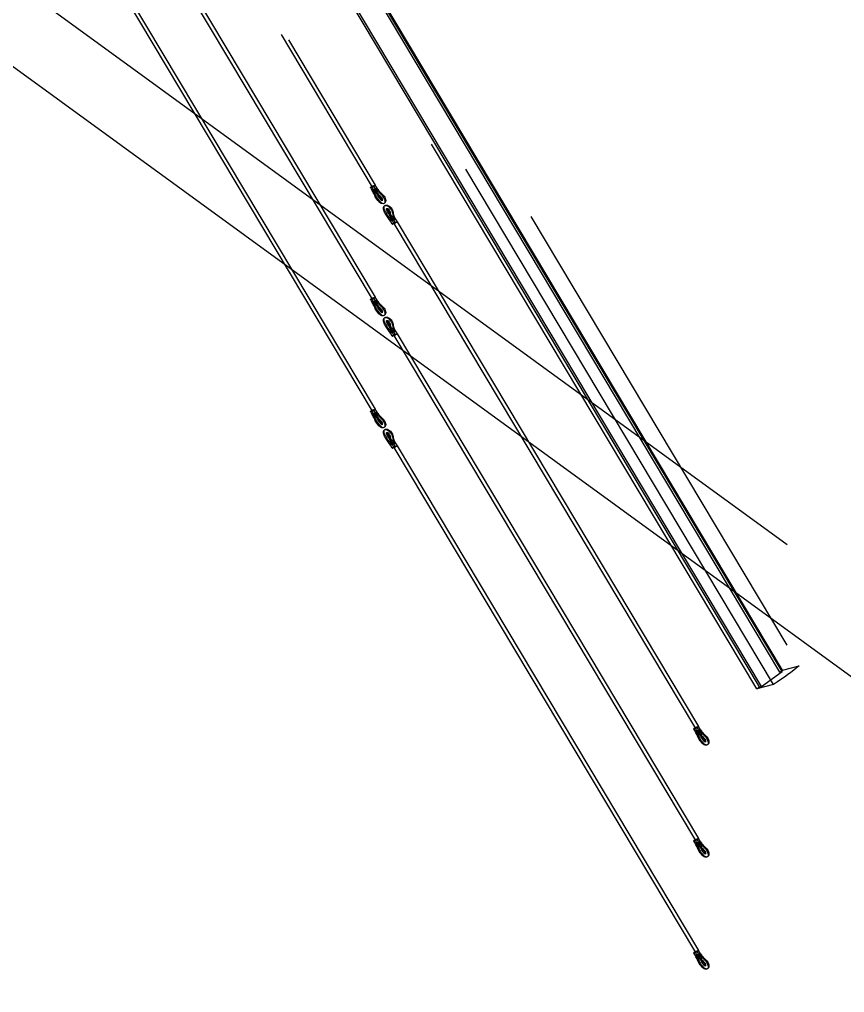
# Model space of a CAD drawing. Extents: x 0 to 478, y 0 to 494.
# Drawn here: x 251 to 364.8, y 115.3 to 249.4 of the extents above; entities that cross this region are included whole.
import ezdxf

# ---------------------------------------------------------------- set-up
doc = ezdxf.new("R2010")
doc.units = 0
doc.layers.get('0').update_dxf_attribs({"linetype": 'CONTINUOUS'})

msp = doc.modelspace()

# ---------------------------------------------------------------- linework, layer by layer
at = {"color": 253}
for p, q in [((356.154, 159.589), (211.946, 401.084)), ((356.21, 159.767), (212.003, 401.264)), ((355.858, 159.511), (211.707, 400.911)), ((353.028, 157.452), (208.821, 398.949)), ((353.325, 157.532), (209.119, 399.027)), ((356.842, 177.061), (133.75, 339.386)), ((478.465, 76.761), (133.75, 327.579)), ((258.112, 265.037), (299.653, 195.468)), ((258.541, 265.293), (300.083, 195.726)), ((270.798, 259.226), (299.653, 210.903)), ((271.828, 258.477), (300.083, 211.16)), ((287.096, 247.367), (299.653, 226.339)), ((288.126, 246.618), (300.083, 226.595)), ((352.674, 157.196), (307.843, 232.271)), ((354.986, 157.81), (312.583, 228.823)), ((299.406, 226.272), (299.66, 225.849)), ((299.907, 225.914), (299.653, 226.339)), ((299.836, 226.529), (300.089, 226.106)), ((300.335, 226.17), (300.083, 226.595)), ((302.412, 221.239), (302.16, 221.662)), ((302.406, 221.728), (302.66, 221.303)), ((302.842, 221.495), (302.588, 221.918)), ((302.66, 221.303), (344.201, 151.736)), ((302.836, 221.984), (303.088, 221.56)), ((303.088, 221.56), (344.631, 151.992)), ((356.842, 163.2), (321.551, 222.297)), ((299.406, 210.837), (299.66, 210.414)), ((299.907, 210.48), (299.653, 210.903)), ((299.836, 211.093), (300.089, 210.67)), ((300.335, 210.736), (300.083, 211.16)), ((302.836, 206.549), (303.088, 206.126)), ((302.412, 205.803), (302.16, 206.228)), ((302.406, 206.292), (302.66, 205.869)), ((302.842, 206.059), (302.588, 206.484)), ((302.66, 205.869), (344.201, 136.302)), ((303.088, 206.126), (344.631, 136.558)), ((299.406, 195.403), (299.66, 194.979)), ((299.907, 195.045), (299.653, 195.468)), ((299.836, 195.659), (300.089, 195.235)), ((300.335, 195.301), (300.083, 195.726)), ((302.412, 190.369), (302.16, 190.792)), ((302.406, 190.858), (302.66, 190.434)), ((302.842, 190.625), (302.588, 191.049)), ((302.66, 190.434), (344.201, 120.866)), ((302.836, 191.115), (303.088, 190.69)), ((303.088, 190.69), (344.631, 121.123)), ((353.325, 157.532), (356.154, 159.589)), ((355.858, 159.511), (356.21, 159.767)), ((356.154, 159.589), (355.858, 159.511)), ((356.21, 159.767), (358.525, 160.383)), ((354.986, 157.81), (352.674, 157.196)), ((352.674, 157.196), (353.028, 157.452)), ((353.028, 157.452), (353.325, 157.532)), ((343.954, 151.671), (344.206, 151.246)), ((344.454, 151.313), (344.201, 151.736)), ((344.384, 151.927), (344.636, 151.503)), ((344.884, 151.569), (344.631, 151.992)), ((343.954, 136.236), (344.206, 135.812)), ((344.454, 135.877), (344.201, 136.302)), ((344.384, 136.492), (344.636, 136.069)), ((344.884, 136.135), (344.631, 136.558)), ((343.954, 120.8), (344.206, 120.377)), ((344.454, 120.442), (344.201, 120.866)), ((344.384, 121.058), (344.636, 120.633)), ((344.884, 120.7), (344.631, 121.123))]:
    msp.add_line(p, q, dxfattribs=at)
for points in [[(299.406, 226.272), (299.399, 226.285), (299.434, 226.321), (299.497, 226.368)], [(299.531, 226.306), (299.461, 226.272), (299.413, 226.26), (299.406, 226.272)], [(299.497, 226.368), (299.561, 226.413), (299.642, 226.463), (299.711, 226.496)], [(299.744, 226.434), (299.682, 226.388), (299.601, 226.34), (299.531, 226.306)], [(299.744, 226.434), (299.68, 226.387), (299.646, 226.351), (299.653, 226.339)], [(299.653, 226.339), (299.646, 226.351), (299.68, 226.387), (299.744, 226.434)], [(299.66, 225.849), (299.652, 225.862), (299.686, 225.898), (299.751, 225.945)], [(299.889, 226.432), (299.77, 226.361), (299.665, 226.319), (299.653, 226.339)], [(299.653, 226.339), (299.661, 226.326), (299.708, 226.339), (299.777, 226.372)], [(299.784, 225.883), (299.714, 225.849), (299.667, 225.837), (299.66, 225.849)], [(299.933, 225.341), (299.864, 225.495), (299.766, 225.672), (299.66, 225.849)], [(299.711, 226.496), (299.781, 226.529), (299.828, 226.541), (299.836, 226.529)], [(299.959, 226.561), (299.889, 226.527), (299.807, 226.479), (299.744, 226.434)], [(299.744, 226.434), (299.807, 226.479), (299.889, 226.527), (299.959, 226.561)], [(299.836, 226.529), (299.843, 226.516), (299.809, 226.481), (299.744, 226.434)], [(299.751, 225.945), (299.813, 225.99), (299.894, 226.038), (299.964, 226.071)], [(299.751, 225.945), (299.872, 225.741), (299.936, 225.621), (299.977, 225.534)], [(299.777, 226.372), (299.847, 226.405), (299.928, 226.453), (299.992, 226.5)], [(299.998, 226.009), (299.934, 225.964), (299.853, 225.916), (299.784, 225.883)], [(300.083, 226.595), (300.094, 226.576), (300.007, 226.503), (299.889, 226.432)], [(299.998, 226.009), (299.934, 225.964), (299.898, 225.927), (299.907, 225.914)], [(299.907, 225.914), (299.913, 225.902), (299.962, 225.916), (300.03, 225.949)], [(300.283, 225.397), (300.142, 225.549), (300.017, 225.729), (299.907, 225.914)], [(300.086, 225.012), (300.028, 225.126), (299.977, 225.235), (299.933, 225.341)], [(300.083, 226.595), (300.075, 226.608), (300.028, 226.594), (299.959, 226.561)], [(299.959, 226.561), (300.028, 226.594), (300.075, 226.608), (300.083, 226.595)], [(299.964, 226.071), (300.035, 226.104), (300.082, 226.117), (300.089, 226.106)], [(299.977, 225.534), (300.018, 225.448), (300.043, 225.387), (300.087, 225.29)], [(299.992, 226.5), (300.056, 226.545), (300.09, 226.582), (300.083, 226.595)], [(300.211, 226.138), (300.144, 226.104), (300.058, 226.055), (299.998, 226.009)], [(300.089, 226.106), (300.097, 226.092), (300.061, 226.056), (299.998, 226.009)], [(299.998, 226.009), (300.129, 225.79), (300.208, 225.641), (300.264, 225.526)], [(300.395, 225.462), (300.27, 225.594), (300.138, 225.778), (299.998, 226.009)], [(300.03, 225.949), (300.098, 225.98), (300.184, 226.031), (300.244, 226.076)], [(300.087, 225.29), (300.174, 225.1), (300.304, 224.863), (300.47, 224.639)], [(300.089, 226.106), (300.215, 225.893), (300.331, 225.684), (300.411, 225.495)], [(300.335, 226.17), (300.33, 226.183), (300.28, 226.17), (300.211, 226.138)], [(300.244, 226.076), (300.308, 226.121), (300.343, 226.159), (300.335, 226.17)], [(300.521, 225.69), (300.444, 225.775), (300.357, 225.887), (300.244, 226.076)], [(300.264, 225.526), (300.32, 225.41), (300.349, 225.334), (300.381, 225.267)], [(300.586, 225.111), (300.487, 225.197), (300.382, 225.288), (300.283, 225.397)], [(300.335, 226.17), (300.451, 225.975), (300.59, 225.786), (300.736, 225.648)], [(300.705, 225.165), (300.625, 225.236), (300.517, 225.327), (300.395, 225.462)], [(300.411, 225.495), (300.454, 225.396), (300.498, 225.3), (300.556, 225.195)], [(300.762, 225.461), (300.671, 225.542), (300.6, 225.604), (300.521, 225.69)], [(300.736, 225.648), (300.809, 225.58), (300.885, 225.512), (300.962, 225.444)], [(301.282, 224.878), (301.13, 225.127), (300.942, 225.301), (300.762, 225.461)], [(300.962, 225.444), (301.046, 225.369), (301.129, 225.287), (301.207, 225.199)], [(300.567, 224.33), (300.374, 224.524), (300.212, 224.773), (300.086, 225.012)], [(300.381, 225.267), (300.442, 225.129), (300.551, 224.934), (300.659, 224.792)], [(300.47, 224.639), (300.635, 224.418), (300.834, 224.215), (301.035, 224.121)], [(300.556, 225.195), (300.63, 225.06), (300.717, 224.921), (300.817, 224.798)], [(300.878, 224.096), (300.773, 224.146), (300.666, 224.229), (300.567, 224.33)], [(300.862, 224.832), (300.776, 224.932), (300.684, 225.025), (300.586, 225.111)], [(300.659, 224.792), (300.766, 224.648), (300.875, 224.549), (300.94, 224.522)], [(301.034, 224.813), (300.988, 224.893), (300.868, 225.021), (300.705, 225.165)], [(300.817, 224.798), (300.867, 224.736), (300.918, 224.681), (300.971, 224.635)], [(300.997, 224.609), (300.971, 224.68), (300.921, 224.761), (300.862, 224.832)], [(301.123, 224.041), (301.045, 224.039), (300.964, 224.058), (300.878, 224.096)], [(300.94, 224.522), (300.986, 224.5), (301.035, 224.499), (301.065, 224.522)], [(300.971, 224.635), (301.021, 224.589), (301.071, 224.558), (301.093, 224.549)], [(301.027, 224.469), (301.028, 224.466), (301.03, 224.526), (300.997, 224.609)], [(301.065, 224.522), (301.042, 224.507), (301.026, 224.473), (301.027, 224.469)], [(301.094, 224.562), (301.114, 224.615), (301.086, 224.729), (301.034, 224.813)], [(301.035, 224.121), (301.173, 224.064), (301.282, 224.061), (301.359, 224.117)], [(301.065, 224.522), (301.079, 224.532), (301.089, 224.546), (301.094, 224.562)], [(301.117, 224.54), (301.117, 224.542), (301.088, 224.54), (301.065, 224.522)], [(301.093, 224.549), (301.11, 224.543), (301.117, 224.54), (301.117, 224.54)], [(301.359, 224.117), (301.292, 224.069), (301.213, 224.043), (301.123, 224.041)], [(301.207, 225.199), (301.355, 225.035), (301.469, 224.826), (301.508, 224.642)], [(301.436, 224.229), (301.486, 224.387), (301.427, 224.631), (301.282, 224.878)], [(301.506, 224.328), (301.479, 224.239), (301.429, 224.169), (301.359, 224.117)], [(301.359, 224.117), (301.395, 224.143), (301.42, 224.179), (301.436, 224.229)], [(301.508, 224.642), (301.534, 224.524), (301.533, 224.419), (301.506, 224.328)], [(301.303, 223.024), (301.243, 223.177), (301.207, 223.329), (301.216, 223.457)], [(301.216, 223.457), (301.221, 223.532), (301.239, 223.598), (301.271, 223.654)], [(301.428, 223.034), (301.321, 223.271), (301.256, 223.509), (301.305, 223.669)], [(301.271, 223.654), (301.3, 223.705), (301.337, 223.748), (301.383, 223.781)], [(301.578, 222.508), (301.471, 222.674), (301.371, 222.851), (301.303, 223.024)], [(301.305, 223.669), (301.322, 223.719), (301.348, 223.756), (301.383, 223.781)], [(301.383, 223.781), (301.45, 223.829), (301.527, 223.856), (301.615, 223.857)], [(301.383, 223.781), (301.461, 223.838), (301.569, 223.836), (301.706, 223.777)], [(301.821, 222.387), (301.688, 222.564), (301.538, 222.796), (301.428, 223.034)], [(301.615, 223.857), (301.713, 223.861), (301.815, 223.832), (301.923, 223.772)], [(301.625, 223.358), (301.625, 223.357), (301.654, 223.359), (301.677, 223.376)], [(301.692, 223.326), (301.644, 223.357), (301.625, 223.357), (301.625, 223.358)], [(301.723, 223.011), (301.651, 223.165), (301.629, 223.286), (301.648, 223.336)], [(301.648, 223.336), (301.654, 223.352), (301.663, 223.366), (301.677, 223.376)], [(301.677, 223.376), (301.699, 223.391), (301.716, 223.425), (301.716, 223.43)], [(301.677, 223.376), (301.706, 223.399), (301.756, 223.398), (301.803, 223.377)], [(301.851, 223.179), (301.799, 223.242), (301.738, 223.296), (301.692, 223.326)], [(301.706, 223.777), (301.905, 223.684), (302.114, 223.479), (302.263, 223.234)], [(301.716, 223.43), (301.713, 223.43), (301.715, 223.407), (301.721, 223.365)], [(301.721, 223.365), (301.733, 223.303), (301.763, 223.213), (301.804, 223.122)], [(302.01, 222.538), (301.913, 222.668), (301.792, 222.858), (301.723, 223.011)], [(301.803, 223.377), (301.869, 223.348), (301.968, 223.252), (302.016, 223.168)], [(301.804, 223.122), (301.883, 222.954), (301.994, 222.776), (302.11, 222.619)], [(301.945, 223.038), (301.919, 223.086), (301.887, 223.133), (301.851, 223.179)], [(301.923, 223.772), (302.083, 223.678), (302.248, 223.509), (302.359, 223.319)], [(302.023, 222.834), (302.005, 222.901), (301.979, 222.969), (301.945, 223.038)], [(302.016, 223.168), (302.067, 223.088), (302.111, 222.94), (302.14, 222.761)], [(302.072, 222.606), (302.059, 222.683), (302.043, 222.758), (302.023, 222.834)], [(302.177, 222.187), (302.12, 222.335), (302.091, 222.479), (302.072, 222.606)], [(302.11, 222.619), (302.167, 222.546), (302.224, 222.469), (302.284, 222.389)], [(302.14, 222.761), (302.156, 222.672), (302.171, 222.557), (302.222, 222.403)], [(302.263, 223.234), (302.411, 222.983), (302.452, 222.771), (302.488, 222.572)], [(302.359, 223.319), (302.486, 223.103), (302.53, 222.887), (302.563, 222.691)], [(302.563, 222.691), (302.581, 222.581), (302.598, 222.484), (302.643, 222.366)], [(301.77, 222.24), (301.704, 222.324), (301.64, 222.414), (301.578, 222.508)], [(302.16, 221.662), (302.033, 221.874), (301.903, 222.074), (301.77, 222.24)], [(301.993, 222.159), (301.934, 222.24), (301.888, 222.296), (301.821, 222.387)], [(302.25, 221.757), (302.129, 221.961), (302.051, 222.076), (301.993, 222.159)], [(302.193, 222.297), (302.113, 222.407), (302.056, 222.475), (302.01, 222.538)], [(302.25, 221.757), (302.187, 221.711), (302.151, 221.674), (302.16, 221.662)], [(302.16, 221.662), (302.167, 221.649), (302.215, 221.663), (302.284, 221.696)], [(302.406, 221.728), (302.313, 221.882), (302.237, 222.035), (302.177, 222.187)], [(302.497, 221.823), (302.367, 222.043), (302.271, 222.187), (302.193, 222.297)], [(302.222, 222.403), (302.271, 222.247), (302.357, 222.058), (302.497, 221.823)], [(302.464, 221.885), (302.395, 221.852), (302.314, 221.803), (302.25, 221.757)], [(302.284, 222.389), (302.388, 222.242), (302.49, 222.086), (302.588, 221.918)], [(302.284, 221.696), (302.354, 221.729), (302.435, 221.777), (302.497, 221.823)], [(302.406, 221.728), (302.398, 221.739), (302.435, 221.777), (302.497, 221.823)], [(302.504, 221.333), (302.44, 221.287), (302.405, 221.251), (302.412, 221.239)], [(302.53, 221.761), (302.463, 221.729), (302.413, 221.715), (302.406, 221.728)], [(302.412, 221.239), (302.42, 221.226), (302.467, 221.239), (302.537, 221.272)], [(302.588, 221.918), (302.581, 221.93), (302.534, 221.918), (302.464, 221.885)], [(302.488, 222.572), (302.504, 222.472), (302.516, 222.393), (302.548, 222.296)], [(302.497, 221.823), (302.559, 221.868), (302.643, 221.918), (302.711, 221.951)], [(302.497, 221.823), (302.561, 221.87), (302.597, 221.905), (302.588, 221.918)], [(302.718, 221.46), (302.647, 221.427), (302.566, 221.379), (302.504, 221.333)], [(302.744, 221.889), (302.683, 221.844), (302.599, 221.794), (302.53, 221.761)], [(302.537, 221.272), (302.606, 221.305), (302.688, 221.353), (302.751, 221.4)], [(302.548, 222.296), (302.58, 222.199), (302.632, 222.078), (302.744, 221.889)], [(302.643, 222.366), (302.688, 222.249), (302.758, 222.113), (302.836, 221.984)], [(302.66, 221.303), (302.652, 221.317), (302.688, 221.353), (302.751, 221.4)], [(302.66, 221.303), (302.652, 221.317), (302.688, 221.353), (302.751, 221.4)], [(302.894, 221.397), (302.776, 221.327), (302.671, 221.286), (302.66, 221.303)], [(302.784, 221.338), (302.714, 221.305), (302.667, 221.292), (302.66, 221.303)], [(302.711, 221.951), (302.78, 221.983), (302.829, 221.996), (302.836, 221.984)], [(302.842, 221.495), (302.835, 221.507), (302.787, 221.493), (302.718, 221.46)], [(302.836, 221.984), (302.843, 221.972), (302.808, 221.934), (302.744, 221.889)], [(302.751, 221.4), (302.813, 221.445), (302.896, 221.493), (302.964, 221.526)], [(302.751, 221.4), (302.813, 221.445), (302.896, 221.493), (302.964, 221.526)], [(302.751, 221.4), (302.814, 221.445), (302.849, 221.482), (302.842, 221.495)], [(302.998, 221.464), (302.934, 221.419), (302.853, 221.371), (302.784, 221.338)], [(303.088, 221.56), (303.1, 221.542), (303.013, 221.469), (302.894, 221.397)], [(302.964, 221.526), (303.035, 221.56), (303.082, 221.572), (303.088, 221.56)], [(302.964, 221.526), (303.035, 221.56), (303.082, 221.572), (303.088, 221.56)], [(303.088, 221.56), (303.097, 221.547), (303.061, 221.511), (302.998, 221.464)], [(299.406, 210.837), (299.399, 210.85), (299.434, 210.887), (299.497, 210.934)], [(299.531, 210.871), (299.461, 210.838), (299.413, 210.825), (299.406, 210.837)], [(299.497, 210.934), (299.561, 210.979), (299.642, 211.027), (299.711, 211.06)], [(299.744, 210.998), (299.682, 210.953), (299.601, 210.905), (299.531, 210.871)], [(299.744, 210.998), (299.68, 210.953), (299.646, 210.916), (299.653, 210.903)], [(299.653, 210.903), (299.646, 210.916), (299.68, 210.953), (299.744, 210.998)], [(299.889, 210.997), (299.77, 210.927), (299.665, 210.884), (299.653, 210.903)], [(299.653, 210.903), (299.661, 210.891), (299.708, 210.903), (299.777, 210.938)], [(299.711, 211.06), (299.781, 211.093), (299.828, 211.106), (299.836, 211.093)], [(299.959, 211.127), (299.889, 211.093), (299.807, 211.044), (299.744, 210.998)], [(299.744, 210.998), (299.807, 211.044), (299.889, 211.093), (299.959, 211.127)], [(299.836, 211.093), (299.843, 211.081), (299.809, 211.045), (299.744, 210.998)], [(299.751, 210.509), (299.813, 210.555), (299.894, 210.603), (299.964, 210.637)], [(299.777, 210.938), (299.847, 210.971), (299.928, 211.019), (299.992, 211.064)], [(299.998, 210.575), (299.934, 210.53), (299.853, 210.48), (299.784, 210.447)], [(300.083, 211.16), (300.094, 211.14), (300.007, 211.067), (299.889, 210.997)], [(299.998, 210.575), (299.934, 210.53), (299.898, 210.491), (299.907, 210.48)], [(300.083, 211.16), (300.075, 211.172), (300.028, 211.16), (299.959, 211.127)], [(299.959, 211.127), (300.028, 211.16), (300.075, 211.172), (300.083, 211.16)], [(299.964, 210.637), (300.035, 210.67), (300.082, 210.683), (300.089, 210.67)], [(299.992, 211.064), (300.056, 211.111), (300.09, 211.147), (300.083, 211.16)], [(300.211, 210.702), (300.144, 210.67), (300.058, 210.619), (299.998, 210.575)], [(300.089, 210.67), (300.097, 210.658), (300.061, 210.621), (299.998, 210.575)], [(299.998, 210.575), (300.129, 210.355), (300.208, 210.207), (300.264, 210.092)], [(300.395, 210.028), (300.27, 210.16), (300.138, 210.342), (299.998, 210.575)], [(300.03, 210.513), (300.098, 210.546), (300.184, 210.596), (300.244, 210.641)], [(300.089, 210.67), (300.215, 210.459), (300.331, 210.248), (300.411, 210.061)], [(300.335, 210.736), (300.33, 210.749), (300.28, 210.735), (300.211, 210.702)], [(300.244, 210.641), (300.308, 210.687), (300.343, 210.724), (300.335, 210.736)], [(300.521, 210.254), (300.444, 210.341), (300.357, 210.453), (300.244, 210.641)], [(300.335, 210.736), (300.451, 210.54), (300.59, 210.352), (300.736, 210.214)], [(299.66, 210.414), (299.652, 210.426), (299.686, 210.462), (299.751, 210.509)], [(299.784, 210.447), (299.714, 210.414), (299.667, 210.402), (299.66, 210.414)], [(299.933, 209.906), (299.864, 210.06), (299.766, 210.236), (299.66, 210.414)], [(299.751, 210.509), (299.872, 210.305), (299.936, 210.185), (299.977, 210.1)], [(299.907, 210.48), (299.913, 210.468), (299.962, 210.48), (300.03, 210.513)], [(300.283, 209.963), (300.142, 210.114), (300.017, 210.294), (299.907, 210.48)], [(300.086, 209.578), (300.028, 209.69), (299.977, 209.801), (299.933, 209.906)], [(299.977, 210.1), (300.018, 210.013), (300.043, 209.951), (300.087, 209.854)], [(300.567, 208.894), (300.374, 209.088), (300.212, 209.338), (300.086, 209.578)], [(300.087, 209.854), (300.174, 209.666), (300.304, 209.429), (300.47, 209.204)], [(300.264, 210.092), (300.32, 209.974), (300.349, 209.899), (300.381, 209.831)], [(300.586, 209.675), (300.487, 209.762), (300.382, 209.853), (300.283, 209.963)], [(300.381, 209.831), (300.442, 209.693), (300.551, 209.499), (300.659, 209.357)], [(300.705, 209.731), (300.625, 209.802), (300.517, 209.892), (300.395, 210.028)], [(300.411, 210.061), (300.454, 209.961), (300.498, 209.864), (300.556, 209.761)], [(300.47, 209.204), (300.635, 208.984), (300.834, 208.781), (301.035, 208.687)], [(300.762, 210.027), (300.671, 210.107), (300.6, 210.169), (300.521, 210.254)], [(300.556, 209.761), (300.63, 209.624), (300.717, 209.485), (300.817, 209.363)], [(300.862, 209.397), (300.776, 209.498), (300.684, 209.59), (300.586, 209.675)], [(300.659, 209.357), (300.766, 209.212), (300.875, 209.115), (300.94, 209.087)], [(301.034, 209.378), (300.988, 209.459), (300.868, 209.586), (300.705, 209.731)], [(300.736, 210.214), (300.809, 210.145), (300.885, 210.076), (300.962, 210.009)], [(301.282, 209.444), (301.13, 209.693), (300.942, 209.866), (300.762, 210.027)], [(300.817, 209.363), (300.867, 209.301), (300.918, 209.247), (300.971, 209.2)], [(300.997, 209.174), (300.971, 209.244), (300.921, 209.325), (300.862, 209.397)], [(300.962, 210.009), (301.046, 209.933), (301.129, 209.852), (301.207, 209.763)], [(300.971, 209.2), (301.021, 209.155), (301.071, 209.123), (301.093, 209.113)], [(301.094, 209.128), (301.114, 209.179), (301.086, 209.294), (301.034, 209.378)], [(301.207, 209.763), (301.355, 209.6), (301.469, 209.39), (301.508, 209.208)], [(301.436, 208.793), (301.486, 208.952), (301.427, 209.197), (301.282, 209.444)], [(301.508, 209.208), (301.534, 209.09), (301.533, 208.985), (301.506, 208.893)], [(300.878, 208.662), (300.773, 208.711), (300.666, 208.793), (300.567, 208.894)], [(301.123, 208.606), (301.045, 208.605), (300.964, 208.623), (300.878, 208.662)], [(300.94, 209.087), (300.986, 209.065), (301.035, 209.065), (301.065, 209.087)], [(301.027, 209.033), (301.028, 209.03), (301.03, 209.091), (300.997, 209.174)], [(301.065, 209.087), (301.042, 209.073), (301.026, 209.037), (301.027, 209.033)], [(301.035, 208.687), (301.173, 208.628), (301.282, 208.627), (301.359, 208.683)], [(301.065, 209.087), (301.079, 209.098), (301.089, 209.112), (301.094, 209.128)], [(301.117, 209.106), (301.117, 209.108), (301.088, 209.105), (301.065, 209.087)], [(301.093, 209.113), (301.11, 209.108), (301.117, 209.105), (301.117, 209.106)], [(301.359, 208.683), (301.292, 208.633), (301.213, 208.609), (301.123, 208.606)], [(301.303, 207.589), (301.243, 207.743), (301.207, 207.895), (301.216, 208.023)], [(301.216, 208.023), (301.221, 208.096), (301.239, 208.162), (301.271, 208.22)], [(301.428, 207.6), (301.321, 207.836), (301.256, 208.075), (301.305, 208.235)], [(301.271, 208.22), (301.3, 208.271), (301.337, 208.312), (301.383, 208.346)], [(301.305, 208.235), (301.322, 208.284), (301.348, 208.321), (301.383, 208.346)], [(301.506, 208.893), (301.479, 208.805), (301.429, 208.734), (301.359, 208.683)], [(301.359, 208.683), (301.395, 208.708), (301.42, 208.745), (301.436, 208.793)], [(301.383, 208.346), (301.45, 208.394), (301.527, 208.42), (301.615, 208.423)], [(301.383, 208.346), (301.461, 208.402), (301.569, 208.401), (301.706, 208.341)], [(301.615, 208.423), (301.713, 208.426), (301.815, 208.396), (301.923, 208.336)], [(301.625, 207.923), (301.625, 207.921), (301.654, 207.924), (301.677, 207.942)], [(301.692, 207.891), (301.644, 207.923), (301.625, 207.923), (301.625, 207.923)], [(301.723, 207.575), (301.651, 207.73), (301.629, 207.851), (301.648, 207.9)], [(301.648, 207.9), (301.654, 207.917), (301.663, 207.931), (301.677, 207.942)], [(301.677, 207.942), (301.699, 207.955), (301.716, 207.99), (301.716, 207.996)], [(301.677, 207.942), (301.706, 207.964), (301.756, 207.964), (301.803, 207.942)], [(301.851, 207.743), (301.799, 207.807), (301.738, 207.861), (301.692, 207.891)], [(301.706, 208.341), (301.905, 208.249), (302.114, 208.045), (302.263, 207.798)], [(301.716, 207.996), (301.713, 207.994), (301.715, 207.973), (301.721, 207.931)], [(301.721, 207.931), (301.733, 207.867), (301.763, 207.778), (301.804, 207.688)], [(301.803, 207.942), (301.869, 207.914), (301.968, 207.818), (302.016, 207.732)], [(301.923, 208.336), (302.083, 208.244), (302.248, 208.075), (302.359, 207.885)], [(302.359, 207.885), (302.486, 207.669), (302.53, 207.453), (302.563, 207.257)], [(301.578, 207.073), (301.471, 207.239), (301.371, 207.415), (301.303, 207.589)], [(301.821, 206.951), (301.688, 207.129), (301.538, 207.36), (301.428, 207.6)], [(301.77, 206.805), (301.704, 206.89), (301.64, 206.979), (301.578, 207.073)], [(302.01, 207.103), (301.913, 207.232), (301.792, 207.424), (301.723, 207.575)], [(302.16, 206.228), (302.033, 206.44), (301.903, 206.64), (301.77, 206.805)], [(301.804, 207.688), (301.883, 207.52), (301.994, 207.341), (302.11, 207.185)], [(301.993, 206.724), (301.934, 206.805), (301.888, 206.861), (301.821, 206.951)], [(301.945, 207.604), (301.919, 207.652), (301.887, 207.698), (301.851, 207.743)], [(302.023, 207.399), (302.005, 207.466), (301.979, 207.534), (301.945, 207.604)], [(302.25, 206.323), (302.129, 206.525), (302.051, 206.642), (301.993, 206.724)], [(302.193, 206.861), (302.113, 206.972), (302.056, 207.041), (302.01, 207.103)], [(302.016, 207.732), (302.067, 207.654), (302.111, 207.506), (302.14, 207.326)], [(302.072, 207.17), (302.059, 207.247), (302.043, 207.324), (302.023, 207.399)], [(302.177, 206.751), (302.12, 206.9), (302.091, 207.044), (302.072, 207.17)], [(302.11, 207.185), (302.167, 207.111), (302.224, 207.034), (302.284, 206.954)], [(302.14, 207.326), (302.156, 207.238), (302.171, 207.122), (302.222, 206.968)], [(302.406, 206.292), (302.313, 206.448), (302.237, 206.601), (302.177, 206.751)], [(302.497, 206.387), (302.367, 206.608), (302.271, 206.751), (302.193, 206.861)], [(302.222, 206.968), (302.271, 206.813), (302.357, 206.623), (302.497, 206.387)], [(302.263, 207.798), (302.411, 207.548), (302.452, 207.336), (302.488, 207.137)], [(302.284, 206.954), (302.388, 206.808), (302.49, 206.651), (302.588, 206.484)], [(302.488, 207.137), (302.504, 207.038), (302.516, 206.959), (302.548, 206.861)], [(302.497, 206.387), (302.559, 206.433), (302.643, 206.483), (302.711, 206.515)], [(302.548, 206.861), (302.58, 206.764), (302.632, 206.642), (302.744, 206.454)], [(302.563, 207.257), (302.581, 207.145), (302.598, 207.05), (302.643, 206.93)], [(302.643, 206.93), (302.688, 206.815), (302.758, 206.678), (302.836, 206.549)], [(302.711, 206.515), (302.78, 206.549), (302.829, 206.561), (302.836, 206.549)], [(302.836, 206.549), (302.843, 206.538), (302.808, 206.499), (302.744, 206.454)], [(302.25, 206.323), (302.187, 206.276), (302.151, 206.24), (302.16, 206.228)], [(302.16, 206.228), (302.167, 206.215), (302.215, 206.228), (302.284, 206.261)], [(302.464, 206.449), (302.395, 206.416), (302.314, 206.368), (302.25, 206.323)], [(302.284, 206.261), (302.354, 206.294), (302.435, 206.342), (302.497, 206.387)], [(302.406, 206.292), (302.398, 206.305), (302.435, 206.342), (302.497, 206.387)], [(302.504, 205.898), (302.44, 205.853), (302.405, 205.815), (302.412, 205.803)], [(302.53, 206.327), (302.463, 206.294), (302.413, 206.28), (302.406, 206.292)], [(302.412, 205.803), (302.42, 205.791), (302.467, 205.805), (302.537, 205.838)], [(302.588, 206.484), (302.581, 206.496), (302.534, 206.483), (302.464, 206.449)], [(302.497, 206.387), (302.561, 206.434), (302.597, 206.471), (302.588, 206.484)], [(302.718, 206.026), (302.647, 205.993), (302.566, 205.944), (302.504, 205.898)], [(302.744, 206.454), (302.683, 206.41), (302.599, 206.358), (302.53, 206.327)], [(302.537, 205.838), (302.606, 205.871), (302.688, 205.919), (302.751, 205.964)], [(302.66, 205.869), (302.652, 205.882), (302.688, 205.917), (302.751, 205.964)], [(302.66, 205.869), (302.652, 205.882), (302.688, 205.917), (302.751, 205.964)], [(302.894, 205.963), (302.776, 205.891), (302.671, 205.85), (302.66, 205.869)], [(302.784, 205.902), (302.714, 205.869), (302.667, 205.857), (302.66, 205.869)], [(302.842, 206.059), (302.835, 206.072), (302.787, 206.059), (302.718, 206.026)], [(302.751, 205.964), (302.813, 206.01), (302.896, 206.058), (302.964, 206.091)], [(302.751, 205.964), (302.813, 206.01), (302.896, 206.058), (302.964, 206.091)], [(302.751, 205.964), (302.814, 206.011), (302.849, 206.047), (302.842, 206.059)], [(302.998, 206.03), (302.934, 205.985), (302.853, 205.935), (302.784, 205.902)], [(303.088, 206.126), (303.1, 206.106), (303.013, 206.033), (302.894, 205.963)], [(302.964, 206.091), (303.035, 206.126), (303.082, 206.138), (303.088, 206.126)], [(302.964, 206.091), (303.035, 206.126), (303.082, 206.138), (303.088, 206.126)], [(303.088, 206.126), (303.097, 206.113), (303.061, 206.076), (302.998, 206.03)], [(299.406, 195.403), (299.399, 195.416), (299.434, 195.451), (299.497, 195.498)], [(299.531, 195.436), (299.461, 195.403), (299.413, 195.391), (299.406, 195.403)], [(299.497, 195.498), (299.561, 195.544), (299.642, 195.592), (299.711, 195.625)], [(299.744, 195.564), (299.682, 195.518), (299.601, 195.469), (299.531, 195.436)], [(299.744, 195.564), (299.68, 195.518), (299.646, 195.482), (299.653, 195.468)], [(299.653, 195.468), (299.646, 195.482), (299.68, 195.518), (299.744, 195.564)], [(299.66, 194.979), (299.652, 194.991), (299.686, 195.028), (299.751, 195.074)], [(299.889, 195.562), (299.77, 195.491), (299.665, 195.45), (299.653, 195.468)], [(299.653, 195.468), (299.661, 195.457), (299.708, 195.469), (299.777, 195.502)], [(299.784, 195.013), (299.714, 194.98), (299.667, 194.966), (299.66, 194.979)], [(299.933, 194.472), (299.864, 194.626), (299.766, 194.801), (299.66, 194.979)], [(299.711, 195.625), (299.781, 195.658), (299.828, 195.672), (299.836, 195.659)], [(299.959, 195.691), (299.889, 195.658), (299.807, 195.61), (299.744, 195.564)], [(299.744, 195.564), (299.807, 195.61), (299.889, 195.658), (299.959, 195.691)], [(299.836, 195.659), (299.843, 195.647), (299.809, 195.61), (299.744, 195.564)], [(299.751, 195.074), (299.813, 195.121), (299.894, 195.169), (299.964, 195.202)], [(299.751, 195.074), (299.872, 194.871), (299.936, 194.751), (299.977, 194.665)], [(299.777, 195.502), (299.847, 195.535), (299.928, 195.584), (299.992, 195.629)], [(299.998, 195.14), (299.934, 195.094), (299.853, 195.046), (299.784, 195.013)], [(300.083, 195.726), (300.094, 195.706), (300.007, 195.633), (299.889, 195.562)], [(299.998, 195.14), (299.934, 195.094), (299.898, 195.057), (299.907, 195.045)], [(299.907, 195.045), (299.913, 195.032), (299.962, 195.046), (300.03, 195.078)], [(300.283, 194.528), (300.142, 194.68), (300.017, 194.859), (299.907, 195.045)], [(300.086, 194.142), (300.028, 194.255), (299.977, 194.365), (299.933, 194.472)], [(300.083, 195.726), (300.075, 195.737), (300.028, 195.724), (299.959, 195.691)], [(299.959, 195.691), (300.028, 195.724), (300.075, 195.737), (300.083, 195.726)], [(299.964, 195.202), (300.035, 195.235), (300.082, 195.247), (300.089, 195.235)], [(299.977, 194.665), (300.018, 194.578), (300.043, 194.517), (300.087, 194.42)], [(299.992, 195.629), (300.056, 195.676), (300.09, 195.712), (300.083, 195.726)], [(300.211, 195.268), (300.144, 195.235), (300.058, 195.185), (299.998, 195.14)], [(300.089, 195.235), (300.097, 195.223), (300.061, 195.187), (299.998, 195.14)], [(299.998, 195.14), (300.129, 194.919), (300.208, 194.772), (300.264, 194.656)], [(300.395, 194.593), (300.27, 194.725), (300.138, 194.908), (299.998, 195.14)], [(300.03, 195.078), (300.098, 195.111), (300.184, 195.161), (300.244, 195.206)], [(300.089, 195.235), (300.215, 195.024), (300.331, 194.814), (300.411, 194.626)], [(300.335, 195.301), (300.33, 195.314), (300.28, 195.3), (300.211, 195.268)], [(300.244, 195.206), (300.308, 195.252), (300.343, 195.289), (300.335, 195.301)], [(300.521, 194.82), (300.444, 194.905), (300.357, 195.017), (300.244, 195.206)], [(300.264, 194.656), (300.32, 194.54), (300.349, 194.465), (300.381, 194.397)], [(300.586, 194.24), (300.487, 194.328), (300.382, 194.419), (300.283, 194.528)], [(300.335, 195.301), (300.451, 195.106), (300.59, 194.917), (300.736, 194.779)], [(300.705, 194.295), (300.625, 194.367), (300.517, 194.458), (300.395, 194.593)], [(300.411, 194.626), (300.454, 194.527), (300.498, 194.429), (300.556, 194.326)], [(300.762, 194.592), (300.671, 194.671), (300.6, 194.735), (300.521, 194.82)], [(300.736, 194.779), (300.809, 194.71), (300.885, 194.642), (300.962, 194.575)], [(301.282, 194.008), (301.13, 194.258), (300.942, 194.432), (300.762, 194.592)], [(300.962, 194.575), (301.046, 194.499), (301.129, 194.417), (301.207, 194.328)], [(300.567, 193.459), (300.374, 193.654), (300.212, 193.904), (300.086, 194.142)], [(300.087, 194.42), (300.174, 194.23), (300.304, 193.993), (300.47, 193.77)], [(300.381, 194.397), (300.442, 194.259), (300.551, 194.065), (300.659, 193.922)], [(300.47, 193.77), (300.635, 193.548), (300.834, 193.345), (301.035, 193.252)], [(300.556, 194.326), (300.63, 194.189), (300.717, 194.05), (300.817, 193.929)], [(300.878, 193.227), (300.773, 193.275), (300.666, 193.359), (300.567, 193.459)], [(300.862, 193.963), (300.776, 194.062), (300.684, 194.154), (300.586, 194.24)], [(300.659, 193.922), (300.766, 193.777), (300.875, 193.679), (300.94, 193.652)], [(301.034, 193.944), (300.988, 194.024), (300.868, 194.152), (300.705, 194.295)], [(300.817, 193.929), (300.867, 193.867), (300.918, 193.812), (300.971, 193.765)], [(300.997, 193.74), (300.971, 193.809), (300.921, 193.89), (300.862, 193.963)], [(301.123, 193.172), (301.045, 193.169), (300.964, 193.189), (300.878, 193.227)], [(300.94, 193.652), (300.986, 193.631), (301.035, 193.629), (301.065, 193.652)], [(300.971, 193.765), (301.021, 193.719), (301.071, 193.687), (301.093, 193.679)], [(301.027, 193.599), (301.028, 193.596), (301.03, 193.657), (300.997, 193.74)], [(301.065, 193.652), (301.042, 193.638), (301.026, 193.603), (301.027, 193.599)], [(301.094, 193.693), (301.114, 193.744), (301.086, 193.86), (301.034, 193.944)], [(301.035, 193.252), (301.173, 193.193), (301.282, 193.191), (301.359, 193.248)], [(301.065, 193.652), (301.079, 193.663), (301.089, 193.676), (301.094, 193.693)], [(301.117, 193.671), (301.117, 193.672), (301.088, 193.669), (301.065, 193.652)], [(301.093, 193.679), (301.11, 193.672), (301.117, 193.671), (301.117, 193.671)], [(301.359, 193.248), (301.292, 193.199), (301.213, 193.173), (301.123, 193.172)], [(301.207, 194.328), (301.355, 194.164), (301.469, 193.956), (301.508, 193.773)], [(301.436, 193.359), (301.486, 193.518), (301.427, 193.762), (301.282, 194.008)], [(301.506, 193.457), (301.479, 193.369), (301.429, 193.299), (301.359, 193.248)], [(301.359, 193.248), (301.395, 193.272), (301.42, 193.31), (301.436, 193.359)], [(301.508, 193.773), (301.534, 193.654), (301.533, 193.55), (301.506, 193.457)], [(301.303, 192.154), (301.243, 192.308), (301.207, 192.46), (301.216, 192.588)], [(301.216, 192.588), (301.221, 192.662), (301.239, 192.727), (301.271, 192.785)], [(301.428, 192.165), (301.321, 192.402), (301.256, 192.64), (301.305, 192.8)], [(301.271, 192.785), (301.3, 192.836), (301.337, 192.877), (301.383, 192.912)], [(301.578, 191.638), (301.471, 191.805), (301.371, 191.98), (301.303, 192.154)], [(301.305, 192.8), (301.322, 192.849), (301.348, 192.885), (301.383, 192.912)], [(301.383, 192.912), (301.45, 192.96), (301.527, 192.985), (301.615, 192.987)], [(301.383, 192.912), (301.461, 192.968), (301.569, 192.965), (301.706, 192.906)], [(301.821, 191.517), (301.688, 191.695), (301.538, 191.926), (301.428, 192.165)], [(301.615, 192.987), (301.713, 192.99), (301.815, 192.962), (301.923, 192.901)], [(301.625, 192.489), (301.625, 192.487), (301.654, 192.489), (301.677, 192.507)], [(301.692, 192.457), (301.644, 192.487), (301.625, 192.487), (301.625, 192.489)], [(301.723, 192.141), (301.651, 192.296), (301.629, 192.417), (301.648, 192.466)], [(301.648, 192.466), (301.654, 192.483), (301.663, 192.497), (301.677, 192.507)], [(301.677, 192.507), (301.699, 192.52), (301.716, 192.556), (301.716, 192.56)], [(301.677, 192.507), (301.706, 192.53), (301.756, 192.528), (301.803, 192.507)], [(301.851, 192.308), (301.799, 192.373), (301.738, 192.427), (301.692, 192.457)], [(301.706, 192.906), (301.905, 192.814), (302.114, 192.61), (302.263, 192.364)], [(301.716, 192.56), (301.713, 192.56), (301.715, 192.538), (301.721, 192.495)], [(301.721, 192.495), (301.733, 192.433), (301.763, 192.343), (301.804, 192.253)], [(302.01, 191.669), (301.913, 191.797), (301.792, 191.988), (301.723, 192.141)], [(301.803, 192.507), (301.869, 192.479), (301.968, 192.382), (302.016, 192.298)], [(301.804, 192.253), (301.883, 192.085), (301.994, 191.907), (302.11, 191.75)], [(301.945, 192.169), (301.919, 192.217), (301.887, 192.264), (301.851, 192.308)], [(301.923, 192.901), (302.083, 192.808), (302.248, 192.64), (302.359, 192.45)], [(302.023, 191.965), (302.005, 192.031), (301.979, 192.1), (301.945, 192.169)], [(302.016, 192.298), (302.067, 192.218), (302.111, 192.071), (302.14, 191.892)], [(302.072, 191.735), (302.059, 191.813), (302.043, 191.889), (302.023, 191.965)], [(302.14, 191.892), (302.156, 191.802), (302.171, 191.688), (302.222, 191.532)], [(302.263, 192.364), (302.411, 192.114), (302.452, 191.902), (302.488, 191.703)], [(302.359, 192.45), (302.486, 192.234), (302.53, 192.017), (302.563, 191.821)], [(302.563, 191.821), (302.581, 191.71), (302.598, 191.615), (302.643, 191.496)], [(301.77, 191.37), (301.704, 191.455), (301.64, 191.545), (301.578, 191.638)], [(302.16, 190.792), (302.033, 191.004), (301.903, 191.204), (301.77, 191.37)], [(301.993, 191.29), (301.934, 191.371), (301.888, 191.426), (301.821, 191.517)], [(302.25, 190.887), (302.129, 191.091), (302.051, 191.207), (301.993, 191.29)], [(302.193, 191.426), (302.113, 191.536), (302.056, 191.605), (302.01, 191.669)], [(302.177, 191.316), (302.12, 191.464), (302.091, 191.608), (302.072, 191.735)], [(302.11, 191.75), (302.167, 191.675), (302.224, 191.6), (302.284, 191.52)], [(302.25, 190.887), (302.187, 190.84), (302.151, 190.804), (302.16, 190.792)], [(302.16, 190.792), (302.167, 190.78), (302.215, 190.792), (302.284, 190.825)], [(302.406, 190.858), (302.313, 191.013), (302.237, 191.166), (302.177, 191.316)], [(302.497, 190.953), (302.367, 191.174), (302.271, 191.317), (302.193, 191.426)], [(302.222, 191.532), (302.271, 191.378), (302.357, 191.188), (302.497, 190.953)], [(302.464, 191.015), (302.395, 190.982), (302.314, 190.933), (302.25, 190.887)], [(302.284, 191.52), (302.388, 191.372), (302.49, 191.215), (302.588, 191.049)], [(302.284, 190.825), (302.354, 190.858), (302.435, 190.908), (302.497, 190.953)], [(302.406, 190.858), (302.398, 190.869), (302.435, 190.908), (302.497, 190.953)], [(302.504, 190.464), (302.44, 190.417), (302.405, 190.381), (302.412, 190.369)], [(302.53, 190.891), (302.463, 190.858), (302.413, 190.846), (302.406, 190.858)], [(302.588, 191.049), (302.581, 191.061), (302.534, 191.049), (302.464, 191.015)], [(302.488, 191.703), (302.504, 191.602), (302.516, 191.524), (302.548, 191.426)], [(302.497, 190.953), (302.559, 190.997), (302.643, 191.049), (302.711, 191.08)], [(302.497, 190.953), (302.561, 190.999), (302.597, 191.036), (302.588, 191.049)], [(302.718, 190.591), (302.647, 190.558), (302.566, 190.51), (302.504, 190.464)], [(302.744, 191.02), (302.683, 190.974), (302.599, 190.923), (302.53, 190.891)], [(302.537, 190.402), (302.606, 190.435), (302.688, 190.483), (302.751, 190.529)], [(302.548, 191.426), (302.58, 191.328), (302.632, 191.207), (302.744, 191.02)], [(302.643, 191.496), (302.688, 191.379), (302.758, 191.243), (302.836, 191.115)], [(302.66, 190.434), (302.652, 190.446), (302.688, 190.483), (302.751, 190.529)], [(302.66, 190.434), (302.652, 190.446), (302.688, 190.483), (302.751, 190.529)], [(302.894, 190.528), (302.776, 190.457), (302.671, 190.415), (302.66, 190.434)], [(302.784, 190.468), (302.714, 190.435), (302.667, 190.421), (302.66, 190.434)], [(302.711, 191.08), (302.78, 191.113), (302.829, 191.127), (302.836, 191.115)], [(302.842, 190.625), (302.835, 190.638), (302.787, 190.624), (302.718, 190.591)], [(302.836, 191.115), (302.843, 191.102), (302.808, 191.065), (302.744, 191.02)], [(302.751, 190.529), (302.813, 190.576), (302.896, 190.624), (302.964, 190.657)], [(302.751, 190.529), (302.813, 190.576), (302.896, 190.624), (302.964, 190.657)], [(302.751, 190.529), (302.814, 190.576), (302.849, 190.613), (302.842, 190.625)], [(302.998, 190.595), (302.934, 190.55), (302.853, 190.501), (302.784, 190.468)], [(303.088, 190.69), (303.1, 190.671), (303.013, 190.599), (302.894, 190.528)], [(302.964, 190.657), (303.035, 190.69), (303.082, 190.702), (303.088, 190.69)], [(302.964, 190.657), (303.035, 190.69), (303.082, 190.702), (303.088, 190.69)], [(303.088, 190.69), (303.097, 190.678), (303.061, 190.642), (302.998, 190.595)], [(302.412, 190.369), (302.42, 190.357), (302.467, 190.369), (302.537, 190.402)], [(358.525, 160.383), (357.558, 159.582), (356.38, 158.725), (354.986, 157.81)], [(343.954, 151.671), (343.947, 151.684), (343.982, 151.719), (344.045, 151.766)], [(344.078, 151.704), (344.009, 151.671), (343.963, 151.658), (343.954, 151.671)], [(344.045, 151.766), (344.109, 151.812), (344.19, 151.86), (344.259, 151.893)], [(344.292, 151.832), (344.23, 151.785), (344.148, 151.737), (344.078, 151.704)], [(344.292, 151.832), (344.229, 151.785), (344.194, 151.748), (344.201, 151.736)], [(344.201, 151.736), (344.194, 151.748), (344.229, 151.785), (344.292, 151.832)], [(344.436, 151.83), (344.318, 151.759), (344.213, 151.718), (344.201, 151.736)], [(344.201, 151.736), (344.209, 151.723), (344.256, 151.737), (344.325, 151.77)], [(344.259, 151.893), (344.329, 151.926), (344.376, 151.94), (344.384, 151.927)], [(344.506, 151.959), (344.436, 151.926), (344.355, 151.878), (344.292, 151.832)], [(344.292, 151.832), (344.355, 151.878), (344.436, 151.926), (344.506, 151.959)], [(344.384, 151.927), (344.391, 151.915), (344.355, 151.878), (344.292, 151.832)], [(344.325, 151.77), (344.395, 151.803), (344.477, 151.851), (344.539, 151.897)], [(344.631, 151.992), (344.642, 151.974), (344.555, 151.901), (344.436, 151.83)], [(344.631, 151.992), (344.623, 152.005), (344.576, 151.992), (344.506, 151.959)], [(344.506, 151.959), (344.576, 151.992), (344.623, 152.005), (344.631, 151.992)], [(344.539, 151.897), (344.603, 151.944), (344.638, 151.98), (344.631, 151.992)], [(344.759, 151.536), (344.691, 151.503), (344.607, 151.453), (344.545, 151.408)], [(344.884, 151.569), (344.877, 151.582), (344.828, 151.568), (344.759, 151.536)], [(344.792, 151.474), (344.855, 151.519), (344.891, 151.557), (344.884, 151.569)], [(344.884, 151.569), (344.999, 151.373), (345.138, 151.185), (345.284, 151.047)], [(344.206, 151.246), (344.2, 151.259), (344.235, 151.296), (344.297, 151.342)], [(344.331, 151.281), (344.261, 151.248), (344.215, 151.234), (344.206, 151.246)], [(344.48, 150.739), (344.412, 150.894), (344.313, 151.069), (344.206, 151.246)], [(344.297, 151.342), (344.361, 151.389), (344.443, 151.437), (344.512, 151.47)], [(344.297, 151.342), (344.42, 151.139), (344.483, 151.019), (344.525, 150.932)], [(344.545, 151.408), (344.483, 151.362), (344.401, 151.314), (344.331, 151.281)], [(344.545, 151.408), (344.482, 151.362), (344.446, 151.325), (344.454, 151.313)], [(344.454, 151.313), (344.461, 151.3), (344.51, 151.314), (344.579, 151.346)], [(344.829, 150.796), (344.691, 150.948), (344.565, 151.127), (344.454, 151.313)], [(344.634, 150.41), (344.576, 150.523), (344.525, 150.633), (344.48, 150.739)], [(344.512, 151.47), (344.581, 151.503), (344.629, 151.515), (344.636, 151.503)], [(344.525, 150.932), (344.568, 150.846), (344.589, 150.785), (344.634, 150.688)], [(344.636, 151.503), (344.643, 151.491), (344.609, 151.455), (344.545, 151.408)], [(344.545, 151.408), (344.676, 151.187), (344.756, 151.04), (344.811, 150.924)], [(344.942, 150.861), (344.818, 150.993), (344.686, 151.176), (344.545, 151.408)], [(344.579, 151.346), (344.646, 151.379), (344.731, 151.428), (344.792, 151.474)], [(344.634, 150.688), (344.722, 150.498), (344.851, 150.261), (345.018, 150.038)], [(345.114, 149.727), (344.92, 149.922), (344.76, 150.172), (344.634, 150.41)], [(344.636, 151.503), (344.763, 151.292), (344.879, 151.083), (344.959, 150.894)], [(345.07, 151.088), (344.992, 151.173), (344.905, 151.285), (344.792, 151.474)], [(344.811, 150.924), (344.868, 150.808), (344.897, 150.731), (344.928, 150.665)], [(345.134, 150.508), (345.035, 150.596), (344.93, 150.687), (344.829, 150.796)], [(344.928, 150.665), (344.991, 150.527), (345.099, 150.333), (345.205, 150.189)], [(345.252, 150.563), (345.172, 150.635), (345.065, 150.726), (344.942, 150.861)], [(344.959, 150.894), (345.001, 150.793), (345.046, 150.697), (345.103, 150.593)], [(345.31, 150.859), (345.219, 150.939), (345.146, 151.003), (345.07, 151.088)], [(345.103, 150.593), (345.178, 150.457), (345.265, 150.318), (345.365, 150.195)], [(345.409, 150.231), (345.324, 150.33), (345.232, 150.423), (345.134, 150.508)], [(345.205, 150.189), (345.314, 150.045), (345.423, 149.947), (345.488, 149.92)], [(345.582, 150.21), (345.536, 150.291), (345.416, 150.42), (345.252, 150.563)], [(345.284, 151.047), (345.359, 150.978), (345.433, 150.91), (345.51, 150.843)], [(345.828, 150.276), (345.678, 150.526), (345.489, 150.7), (345.31, 150.859)], [(345.365, 150.195), (345.415, 150.134), (345.466, 150.079), (345.518, 150.033)], [(345.544, 150.008), (345.518, 150.077), (345.469, 150.158), (345.409, 150.231)], [(345.51, 150.843), (345.596, 150.767), (345.675, 150.684), (345.755, 150.596)], [(345.642, 149.961), (345.66, 150.012), (345.634, 150.128), (345.582, 150.21)], [(345.755, 150.596), (345.901, 150.432), (346.017, 150.224), (346.056, 150.041)], [(345.985, 149.628), (346.032, 149.786), (345.974, 150.03), (345.828, 150.276)], [(345.018, 150.038), (345.184, 149.816), (345.382, 149.614), (345.583, 149.52)], [(345.426, 149.495), (345.321, 149.543), (345.214, 149.628), (345.114, 149.727)], [(345.671, 149.438), (345.593, 149.437), (345.511, 149.456), (345.426, 149.495)], [(345.488, 149.92), (345.533, 149.899), (345.583, 149.897), (345.613, 149.92)], [(345.518, 150.033), (345.569, 149.987), (345.617, 149.955), (345.641, 149.947)], [(345.573, 149.867), (345.576, 149.865), (345.578, 149.924), (345.544, 150.008)], [(345.613, 149.92), (345.59, 149.906), (345.573, 149.871), (345.573, 149.867)], [(345.583, 149.52), (345.721, 149.461), (345.828, 149.459), (345.907, 149.516)], [(345.613, 149.92), (345.627, 149.931), (345.635, 149.944), (345.642, 149.961)], [(345.664, 149.939), (345.664, 149.94), (345.635, 149.938), (345.613, 149.92)], [(345.641, 149.947), (345.657, 149.94), (345.664, 149.938), (345.664, 149.939)], [(345.907, 149.516), (345.839, 149.466), (345.761, 149.441), (345.671, 149.438)], [(346.054, 149.725), (346.025, 149.637), (345.977, 149.567), (345.907, 149.516)], [(345.907, 149.516), (345.941, 149.541), (345.967, 149.578), (345.985, 149.628)], [(346.056, 150.041), (346.082, 149.922), (346.081, 149.818), (346.054, 149.725)], [(343.954, 136.236), (343.947, 136.248), (343.982, 136.285), (344.045, 136.331)], [(344.078, 136.27), (344.009, 136.237), (343.963, 136.223), (343.954, 136.236)], [(344.045, 136.331), (344.109, 136.376), (344.19, 136.426), (344.259, 136.459)], [(344.292, 136.397), (344.23, 136.351), (344.148, 136.303), (344.078, 136.27)], [(344.292, 136.397), (344.229, 136.35), (344.194, 136.314), (344.201, 136.302)], [(344.201, 136.302), (344.194, 136.314), (344.229, 136.35), (344.292, 136.397)], [(344.206, 135.812), (344.2, 135.825), (344.235, 135.861), (344.297, 135.908)], [(344.436, 136.396), (344.318, 136.325), (344.213, 136.283), (344.201, 136.302)], [(344.201, 136.302), (344.209, 136.289), (344.256, 136.302), (344.325, 136.336)], [(344.331, 135.846), (344.261, 135.812), (344.215, 135.8), (344.206, 135.812)], [(344.48, 135.304), (344.412, 135.459), (344.313, 135.635), (344.206, 135.812)], [(344.259, 136.459), (344.329, 136.492), (344.376, 136.504), (344.384, 136.492)], [(344.506, 136.525), (344.436, 136.49), (344.355, 136.442), (344.292, 136.397)], [(344.292, 136.397), (344.355, 136.442), (344.436, 136.49), (344.506, 136.525)], [(344.384, 136.492), (344.391, 136.479), (344.355, 136.444), (344.292, 136.397)], [(344.297, 135.908), (344.361, 135.953), (344.443, 136.001), (344.512, 136.034)], [(344.297, 135.908), (344.42, 135.704), (344.483, 135.584), (344.525, 135.497)], [(344.325, 136.336), (344.395, 136.368), (344.477, 136.416), (344.539, 136.463)], [(344.545, 135.974), (344.483, 135.927), (344.401, 135.879), (344.331, 135.846)], [(344.631, 136.558), (344.642, 136.539), (344.555, 136.466), (344.436, 136.396)], [(344.545, 135.974), (344.482, 135.927), (344.446, 135.89), (344.454, 135.877)], [(344.454, 135.877), (344.461, 135.865), (344.51, 135.879), (344.579, 135.912)], [(344.829, 135.36), (344.691, 135.512), (344.565, 135.693), (344.454, 135.877)], [(344.631, 136.558), (344.623, 136.571), (344.576, 136.558), (344.506, 136.525)], [(344.506, 136.525), (344.576, 136.558), (344.623, 136.571), (344.631, 136.558)], [(344.512, 136.034), (344.581, 136.067), (344.629, 136.08), (344.636, 136.069)], [(344.525, 135.497), (344.568, 135.412), (344.589, 135.35), (344.634, 135.253)], [(344.539, 136.463), (344.603, 136.508), (344.638, 136.546), (344.631, 136.558)], [(344.759, 136.101), (344.691, 136.069), (344.607, 136.018), (344.545, 135.974)], [(344.636, 136.069), (344.643, 136.055), (344.609, 136.019), (344.545, 135.974)], [(344.545, 135.974), (344.676, 135.752), (344.756, 135.606), (344.811, 135.49)], [(344.942, 135.425), (344.818, 135.559), (344.686, 135.741), (344.545, 135.974)], [(344.579, 135.912), (344.646, 135.944), (344.731, 135.994), (344.792, 136.039)], [(344.636, 136.069), (344.763, 135.858), (344.879, 135.647), (344.959, 135.459)], [(344.884, 136.135), (344.877, 136.146), (344.828, 136.134), (344.759, 136.101)], [(344.792, 136.039), (344.855, 136.084), (344.891, 136.122), (344.884, 136.135)], [(345.07, 135.653), (344.992, 135.738), (344.905, 135.851), (344.792, 136.039)], [(344.811, 135.49), (344.868, 135.373), (344.897, 135.297), (344.928, 135.23)], [(344.884, 136.135), (344.999, 135.938), (345.138, 135.749), (345.284, 135.611)], [(344.959, 135.459), (345.001, 135.359), (345.046, 135.263), (345.103, 135.158)], [(345.31, 135.424), (345.219, 135.504), (345.146, 135.567), (345.07, 135.653)], [(345.284, 135.611), (345.359, 135.544), (345.433, 135.475), (345.51, 135.407)], [(344.634, 134.976), (344.576, 135.089), (344.525, 135.198), (344.48, 135.304)], [(344.634, 135.253), (344.722, 135.063), (344.851, 134.826), (345.018, 134.603)], [(345.114, 134.293), (344.92, 134.487), (344.76, 134.736), (344.634, 134.976)], [(345.134, 135.074), (345.035, 135.161), (344.93, 135.252), (344.829, 135.36)], [(344.928, 135.23), (344.991, 135.093), (345.099, 134.898), (345.205, 134.755)], [(345.252, 135.129), (345.172, 135.199), (345.065, 135.29), (344.942, 135.425)], [(345.018, 134.603), (345.184, 134.382), (345.382, 134.178), (345.583, 134.086)], [(345.103, 135.158), (345.178, 135.023), (345.265, 134.884), (345.365, 134.761)], [(345.426, 134.061), (345.321, 134.108), (345.214, 134.192), (345.114, 134.293)], [(345.409, 134.796), (345.324, 134.896), (345.232, 134.989), (345.134, 135.074)], [(345.205, 134.755), (345.314, 134.611), (345.423, 134.513), (345.488, 134.486)], [(345.582, 134.775), (345.536, 134.856), (345.416, 134.984), (345.252, 135.129)], [(345.828, 134.841), (345.678, 135.092), (345.489, 135.264), (345.31, 135.424)], [(345.365, 134.761), (345.415, 134.699), (345.466, 134.644), (345.518, 134.598)], [(345.544, 134.572), (345.518, 134.643), (345.469, 134.724), (345.409, 134.796)], [(345.488, 134.486), (345.533, 134.463), (345.583, 134.462), (345.613, 134.486)], [(345.51, 135.407), (345.596, 135.332), (345.675, 135.249), (345.755, 135.162)], [(345.518, 134.598), (345.569, 134.553), (345.617, 134.52), (345.641, 134.512)], [(345.573, 134.432), (345.576, 134.429), (345.578, 134.489), (345.544, 134.572)], [(345.613, 134.486), (345.59, 134.47), (345.573, 134.436), (345.573, 134.432)], [(345.642, 134.527), (345.66, 134.578), (345.634, 134.692), (345.582, 134.775)], [(345.613, 134.486), (345.627, 134.495), (345.635, 134.509), (345.642, 134.527)], [(345.664, 134.505), (345.664, 134.506), (345.635, 134.502), (345.613, 134.486)], [(345.641, 134.512), (345.657, 134.506), (345.664, 134.504), (345.664, 134.505)], [(345.755, 135.162), (345.901, 134.998), (346.017, 134.789), (346.056, 134.606)], [(345.985, 134.192), (346.032, 134.35), (345.974, 134.596), (345.828, 134.841)], [(346.054, 134.291), (346.025, 134.203), (345.977, 134.133), (345.907, 134.08)], [(345.907, 134.08), (345.941, 134.105), (345.967, 134.144), (345.985, 134.192)], [(346.056, 134.606), (346.082, 134.487), (346.081, 134.382), (346.054, 134.291)], [(345.671, 134.004), (345.593, 134.003), (345.511, 134.021), (345.426, 134.061)], [(345.583, 134.086), (345.721, 134.025), (345.828, 134.024), (345.907, 134.08)], [(345.907, 134.08), (345.839, 134.032), (345.761, 134.006), (345.671, 134.004)], [(343.954, 120.8), (343.947, 120.814), (343.982, 120.85), (344.045, 120.897)], [(344.078, 120.835), (344.009, 120.802), (343.963, 120.789), (343.954, 120.8)], [(344.045, 120.897), (344.109, 120.942), (344.19, 120.99), (344.259, 121.024)], [(344.292, 120.962), (344.23, 120.916), (344.148, 120.868), (344.078, 120.835)], [(344.292, 120.962), (344.229, 120.916), (344.194, 120.88), (344.201, 120.866)], [(344.201, 120.866), (344.194, 120.88), (344.229, 120.916), (344.292, 120.962)], [(344.436, 120.96), (344.318, 120.89), (344.213, 120.847), (344.201, 120.866)], [(344.201, 120.866), (344.209, 120.854), (344.256, 120.868), (344.325, 120.901)], [(344.259, 121.024), (344.329, 121.056), (344.376, 121.069), (344.384, 121.058)], [(344.506, 121.09), (344.436, 121.056), (344.355, 121.007), (344.292, 120.962)], [(344.292, 120.962), (344.355, 121.007), (344.436, 121.056), (344.506, 121.09)], [(344.384, 121.058), (344.391, 121.044), (344.355, 121.008), (344.292, 120.962)], [(344.325, 120.901), (344.395, 120.934), (344.477, 120.982), (344.539, 121.027)], [(344.631, 121.123), (344.642, 121.103), (344.555, 121.03), (344.436, 120.96)], [(344.631, 121.123), (344.623, 121.135), (344.576, 121.123), (344.506, 121.09)], [(344.506, 121.09), (344.576, 121.123), (344.623, 121.135), (344.631, 121.123)], [(344.539, 121.027), (344.603, 121.074), (344.638, 121.11), (344.631, 121.123)], [(344.884, 120.7), (344.877, 120.712), (344.828, 120.698), (344.759, 120.665)], [(344.792, 120.603), (344.855, 120.65), (344.891, 120.687), (344.884, 120.7)], [(344.884, 120.7), (344.999, 120.504), (345.138, 120.315), (345.284, 120.176)], [(344.206, 120.377), (344.2, 120.39), (344.235, 120.427), (344.297, 120.472)], [(344.331, 120.41), (344.261, 120.377), (344.215, 120.365), (344.206, 120.377)], [(344.48, 119.87), (344.412, 120.023), (344.313, 120.2), (344.206, 120.377)], [(344.297, 120.472), (344.361, 120.519), (344.443, 120.566), (344.512, 120.599)], [(344.297, 120.472), (344.42, 120.268), (344.483, 120.15), (344.525, 120.063)], [(344.545, 120.539), (344.483, 120.493), (344.401, 120.443), (344.331, 120.41)], [(344.545, 120.539), (344.482, 120.493), (344.446, 120.454), (344.454, 120.442)], [(344.454, 120.442), (344.461, 120.431), (344.51, 120.443), (344.579, 120.476)], [(344.829, 119.926), (344.691, 120.078), (344.565, 120.257), (344.454, 120.442)], [(344.634, 119.541), (344.576, 119.654), (344.525, 119.764), (344.48, 119.87)], [(344.512, 120.599), (344.581, 120.632), (344.629, 120.646), (344.636, 120.633)], [(344.525, 120.063), (344.568, 119.976), (344.589, 119.914), (344.634, 119.819)], [(344.759, 120.665), (344.691, 120.633), (344.607, 120.583), (344.545, 120.539)], [(344.636, 120.633), (344.643, 120.621), (344.609, 120.584), (344.545, 120.539)], [(344.545, 120.539), (344.676, 120.318), (344.756, 120.171), (344.811, 120.055)], [(344.942, 119.99), (344.818, 120.124), (344.686, 120.305), (344.545, 120.539)], [(344.579, 120.476), (344.646, 120.508), (344.731, 120.559), (344.792, 120.603)], [(344.634, 119.819), (344.722, 119.629), (344.851, 119.392), (345.018, 119.167)], [(345.114, 118.857), (344.92, 119.052), (344.76, 119.301), (344.634, 119.541)], [(344.636, 120.633), (344.763, 120.422), (344.879, 120.213), (344.959, 120.025)], [(345.07, 120.219), (344.992, 120.304), (344.905, 120.416), (344.792, 120.603)], [(344.811, 120.055), (344.868, 119.937), (344.897, 119.863), (344.928, 119.794)], [(345.134, 119.639), (345.035, 119.725), (344.93, 119.816), (344.829, 119.926)], [(344.928, 119.794), (344.991, 119.658), (345.099, 119.462), (345.205, 119.32)], [(345.252, 119.694), (345.172, 119.765), (345.065, 119.855), (344.942, 119.99)], [(344.959, 120.025), (345.001, 119.925), (345.046, 119.827), (345.103, 119.724)], [(345.31, 119.99), (345.219, 120.071), (345.146, 120.132), (345.07, 120.219)], [(345.103, 119.724), (345.178, 119.587), (345.265, 119.448), (345.365, 119.326)], [(345.409, 119.36), (345.324, 119.461), (345.232, 119.553), (345.134, 119.639)], [(345.582, 119.341), (345.536, 119.422), (345.416, 119.549), (345.252, 119.694)], [(345.284, 120.176), (345.359, 120.108), (345.433, 120.041), (345.51, 119.972)], [(345.828, 119.407), (345.678, 119.657), (345.489, 119.83), (345.31, 119.99)], [(345.544, 119.137), (345.518, 119.207), (345.469, 119.289), (345.409, 119.36)], [(345.51, 119.972), (345.596, 119.896), (345.675, 119.815), (345.755, 119.727)], [(345.755, 119.727), (345.901, 119.563), (346.017, 119.353), (346.056, 119.17)], [(345.985, 118.758), (346.032, 118.915), (345.974, 119.16), (345.828, 119.407)], [(345.018, 119.167), (345.184, 118.947), (345.382, 118.744), (345.583, 118.65)], [(345.426, 118.626), (345.321, 118.674), (345.214, 118.758), (345.114, 118.857)], [(345.205, 119.32), (345.314, 119.175), (345.423, 119.078), (345.488, 119.05)], [(345.365, 119.326), (345.415, 119.265), (345.466, 119.21), (345.518, 119.163)], [(345.671, 118.569), (345.593, 118.568), (345.511, 118.587), (345.426, 118.626)], [(345.488, 119.05), (345.533, 119.028), (345.583, 119.028), (345.613, 119.05)], [(345.518, 119.163), (345.569, 119.118), (345.617, 119.086), (345.641, 119.076)], [(345.573, 118.997), (345.576, 118.995), (345.578, 119.054), (345.544, 119.137)], [(345.613, 119.05), (345.59, 119.036), (345.573, 119), (345.573, 118.997)], [(345.642, 119.091), (345.66, 119.143), (345.634, 119.258), (345.582, 119.341)], [(345.583, 118.65), (345.721, 118.591), (345.828, 118.59), (345.907, 118.646)], [(345.613, 119.05), (345.627, 119.061), (345.635, 119.075), (345.642, 119.091)], [(345.664, 119.07), (345.664, 119.071), (345.635, 119.068), (345.613, 119.05)], [(345.641, 119.076), (345.657, 119.071), (345.664, 119.068), (345.664, 119.07)], [(345.907, 118.646), (345.839, 118.598), (345.761, 118.572), (345.671, 118.569)], [(346.054, 118.856), (346.025, 118.768), (345.977, 118.697), (345.907, 118.646)], [(345.907, 118.646), (345.941, 118.671), (345.967, 118.708), (345.985, 118.758)], [(346.056, 119.17), (346.082, 119.053), (346.081, 118.948), (346.054, 118.856)]]:
    msp.add_open_spline(points, degree=3, dxfattribs=at)

doc.saveas('drawing.dxf')
